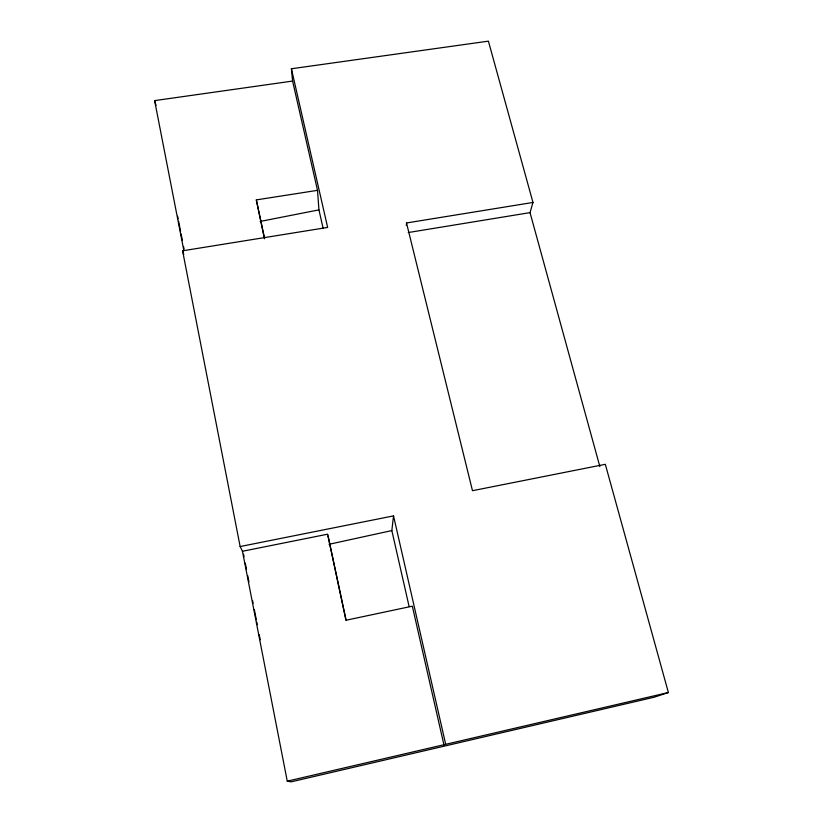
<?xml version="1.0" encoding="UTF-8"?>
<svg xmlns="http://www.w3.org/2000/svg" width="823" height="823" viewBox="0 0 823 823"><rect width="100%" height="100%" fill="white"/><g stroke="black" fill="none" stroke-linecap="round" stroke-linejoin="round"><path stroke-width="1.23" d="M406.315 225.471L406.511 222.971L532.975 202.458L488.399 41.15L291.404 68.762L292.597 81.066L317.513 190.339L318.943 209.886L323.151 228.424M409.124 606.592L391.841 530.578L393.528 515.887L240.141 546.544L182.583 250.809L327.647 227.426L291.404 68.762M599.864 466.6L530.022 212.632L532.975 202.458M240.141 546.544L242.456 551.276L287.258 781.171L668.379 692.524L605.327 464.306L472.484 490.703L406.511 222.971M668.379 692.524L654.326 697.184L291.105 781.85L287.258 781.171M329.046 544.291L391.841 530.578M242.456 551.276L327.719 534.168L346.102 620.223L412.323 606.17L443.967 744.959M260.14 221.438L318.943 209.886M408.259 232.539L530.022 212.632M264.45 238.629L256.323 199.896L317.513 190.339M183.827 250.459L154.621 100.622L292.597 81.066M182.583 250.809L183.786 254.451M154.621 100.622L156.051 105.416M393.528 515.887L445.613 743.971M256.323 199.896L264.605 238.67M327.966 536.01L345.948 620.213M177.634 216.243L178.128 218.764M178.612 221.284L180.576 231.356M181.07 233.876L182.305 240.182M183.529 246.478L184.023 248.999M243.546 554.27L244.04 556.78M245.264 563.066L246.489 569.351M247.713 575.627L248.937 581.912M252.62 600.769L253.103 603.28M254.338 609.565L256.292 619.616M256.786 622.126L257.27 624.647M259.235 634.698L260.212 639.728"/></g></svg>
